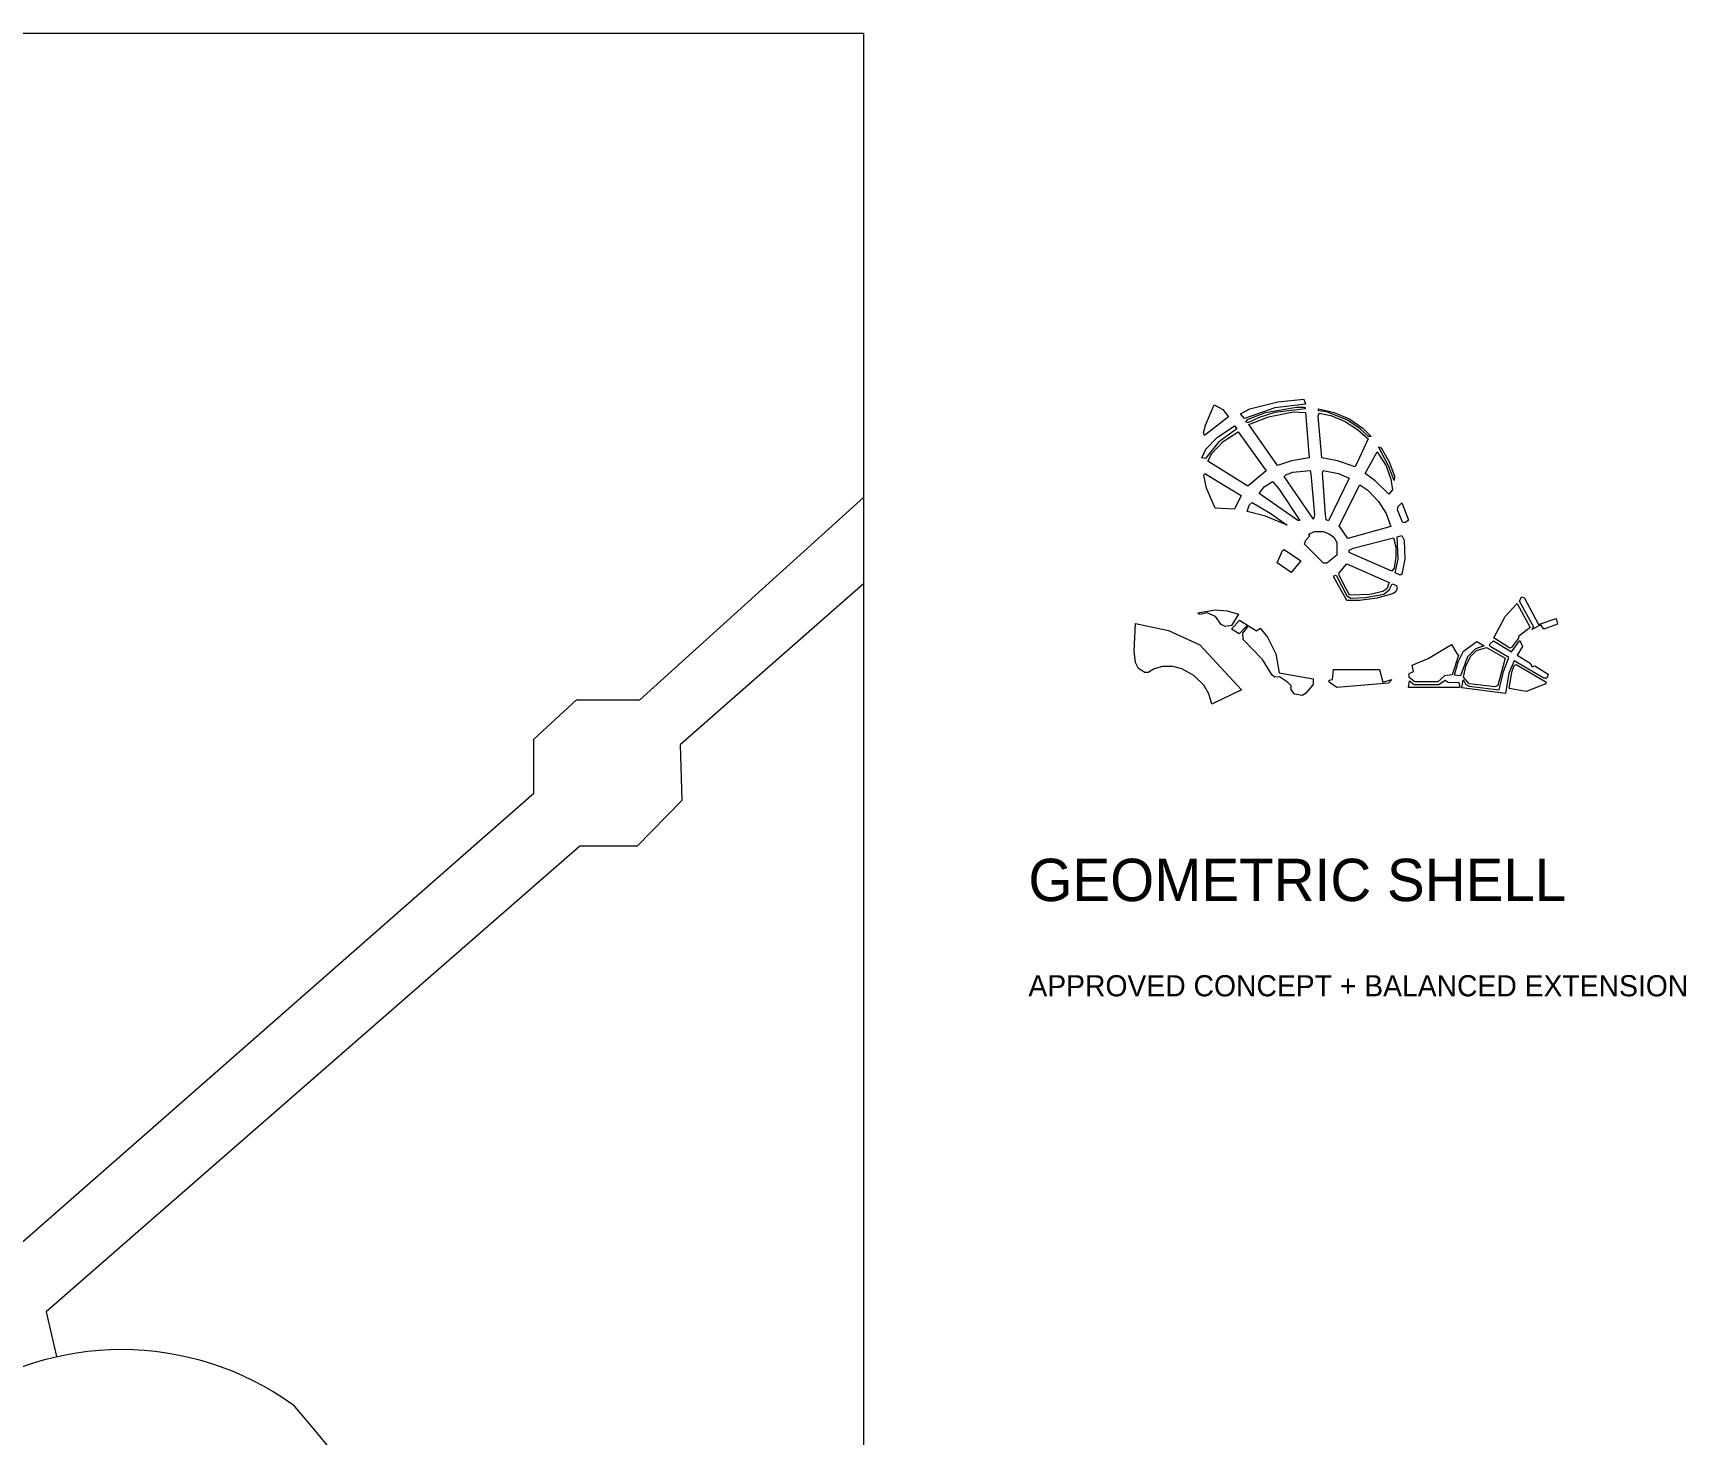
# Model space of a CAD drawing. Header units: inches. Extents: x 36 to 79.2, y 17.3 to 55.9.
# Drawn here: x 63.6 to 79.21, y 42.66 to 55.9 of the extents above; entities that cross this region are included whole.
import ezdxf

# ---------------------------------------------------------------- set-up
doc = ezdxf.new("R2010")
doc.units = ezdxf.units.IN
for name, color, linetype, lineweight in [('01_ORIGINAL_CAD', 7, 'CONTINUOUS', 20), ('12_OPTION_LABEL', 7, 'CONTINUOUS', 15), ('13_CONCEPT_ICON', 7, 'CONTINUOUS', 15)]:
    doc.layers.add(name, color=color, linetype=linetype, lineweight=lineweight)

# ---------------------------------------------------------------- blocks, each defined once
blk = doc.blocks.new('CONCEPT_ICON_08_GEOMETRIC_SHELL')
at = {"layer": '13_CONCEPT_ICON'}
for points in [[(48.228, 45.289), (48.614, 45.075), (48.871, 44.747), (47.799, 43.93), (47.761, 44.036), (47.84, 44.385)], [(51.068, 45.426), (52.223, 45.534), (52.294, 45.322), (50.926, 45.16), (49.576, 44.682), (49.405, 44.882), (49.821, 45.103)], [(51.891, 45.185), (52.25, 45.185), (52.294, 45.108), (50.927, 44.945), (50.234, 44.729), (49.73, 44.488), (49.645, 44.533), (49.742, 44.646), (50.511, 44.942)], [(51.759, 44.97), (52.295, 44.943), (52.458, 42.934), (51.674, 42.799), (51.046, 42.584), (49.778, 44.405), (50.644, 44.754)], [(52.9, 44.917), (53.419, 44.81), (54.056, 44.542), (54.614, 44.194), (55.084, 43.773), (54.503, 42.533), (53.724, 42.8), (53.019, 42.934), (52.856, 44.777)], [(52.873, 45.105), (53.578, 44.944), (54.268, 44.65), (54.853, 44.247), (55.217, 43.875), (55.105, 43.875), (54.735, 44.221), (54.174, 44.598), (53.242, 44.974), (52.873, 45.027)], [(49.141, 44.355), (49.244, 44.22), (48.426, 43.624), (47.848, 42.903), (47.683, 42.93), (47.868, 43.312), (48.363, 43.84)], [(49.301, 44.087), (50.548, 42.347), (49.735, 41.67), (47.949, 42.787), (48.134, 43.124), (48.629, 43.652)], [(55.54, 43.416), (55.669, 43.371), (56.015, 42.754), (56.255, 42.11), (56.244, 41.923), (55.991, 42.578)], [(55.492, 43.201), (55.883, 42.566), (56.096, 41.976), (56.177, 41.505), (56.006, 41.305), (55.405, 41.911), (54.958, 42.229)], [(47.818, 42.234), (49.435, 41.246), (49.144, 40.65), (48.272, 40.694), (47.898, 41.579), (47.765, 42.143)], [(51.737, 42.286), (52.512, 42.367), (52.539, 42.215), (52.702, 40.39), (52.658, 40.196), (51.348, 42.092), (51.419, 42.178)], [(53.091, 42.367), (53.769, 42.234), (54.238, 42.028), (53.328, 40.122), (53.21, 40.17), (53.183, 40.402), (53.047, 42.254)], [(50.823, 41.882), (51.107, 41.543), (52.039, 40.142), (51.954, 40.142), (50.235, 41.34), (50.464, 41.641)], [(54.711, 41.724), (55.071, 41.483), (55.541, 40.982), (55.887, 40.446), (56.1, 39.877), (54.185, 39.338), (53.794, 39.907)], [(49.918, 40.947), (50.719, 40.46), (51.481, 39.927), (50.519, 40.328), (49.697, 40.543), (49.784, 40.817)], [(56.58, 40.925), (56.869, 40.205), (56.87, 40.137), (56.719, 40.038), (56.608, 40.065), (56.394, 40.62), (56.421, 40.768)], [(52.698, 39.656), (53.083, 39.656), (53.349, 39.549), (53.553, 39.397), (53.686, 39.156), (53.687, 38.604), (53.245, 38.237), (53.099, 38.237), (52.256, 39.087), (52.309, 39.262), (52.493, 39.451), (52.441, 39.531)], [(56.216, 39.364), (56.314, 38.97), (56.315, 38.526), (56.237, 38.016), (56.139, 37.89), (54.248, 38.721), (54.248, 38.825), (54.425, 38.906)], [(56.511, 37.703), (56.293, 37.81), (56.425, 38.412), (56.37, 39.417), (56.588, 39.471), (56.685, 39.265), (56.714, 38.419), (56.582, 37.748)], [(51.355, 38.854), (52.095, 38.341), (51.653, 37.833), (51.037, 38.262), (51.275, 38.805)], [(53.667, 37.702), (54.144, 36.792), (54.313, 36.678), (54.956, 36.706), (55.782, 36.868), (56.025, 37.06), (56.153, 37.324), (56.353, 37.243), (56.371, 37.13), (56.318, 36.969), (56.168, 36.871), (55.478, 36.682), (54.708, 36.574), (54.137, 36.574), (53.56, 37.611), (53.56, 37.671)], [(54.144, 38.212), (56.025, 37.377), (55.92, 37.103), (55.743, 36.978), (55.159, 36.843), (54.251, 36.815), (53.799, 37.692), (53.798, 37.814)], [(49.312, 35.971), (49.004, 35.469), (48.724, 35.416), (48.547, 35.514), (48.298, 35.87), (47.923, 36.032), (47.596, 35.952), (47.511, 36.029), (48.278, 36.171), (48.808, 36.123)], [(61.716, 36.442), (62.294, 35.372), (61.772, 34.983), (61.784, 34.9), (61.473, 34.486), (61.388, 34.459), (60.679, 34.92), (61.181, 35.86)], [(61.914, 36.737), (62.026, 36.72), (62.672, 35.506), (63.456, 35.772), (63.517, 35.528), (62.898, 35.304), (62.774, 35.496), (62.371, 35.291), (62.455, 35.39), (61.817, 36.544)], [(48.129, 31.965), (47.994, 32.427), (47.778, 32.807), (47.324, 33.238), (46.79, 33.534), (46.388, 33.642), (45.934, 33.642), (45.557, 33.533), (45.291, 33.373), (45.145, 33.373), (44.861, 33.552), (44.728, 33.82), (44.674, 34.33), (44.724, 35.559), (46.2, 35.25), (47.6, 34.6), (49.45, 32.6)], [(49.354, 35.708), (50.119, 35.227), (50.276, 35.346), (50.609, 34.951), (50.973, 34.211), (51.12, 33.366), (52.636, 33.086), (52.636, 32.842), (52.301, 32.439), (52.142, 32.358), (51.809, 32.412), (51.658, 32.618), (51.655, 32.781), (51.494, 32.944), (51.143, 33.189), (50.932, 33.163), (50.807, 33.261), (50.379, 33.961), (49.53, 34.844), (49.503, 35.127), (49.737, 35.412), (49.665, 35.441), (49.349, 35.094), (48.999, 35.308)], [(59.03, 34.221), (59.111, 34.126), (58.82, 33.276), (58.485, 33.221), (58.193, 32.953), (57.17, 32.953), (56.913, 33.158), (56.913, 33.325), (57.098, 33.418), (57.045, 33.701), (57.751, 33.998), (58.799, 34.624)], [(59.927, 34.75), (60.251, 34.557), (59.86, 34.428), (59.512, 34.075), (59.201, 33.223), (58.93, 33.249), (59.088, 33.845), (59.326, 34.329)], [(61.954, 34.535), (61.715, 34.141), (62.303, 33.785), (62.381, 33.634), (62.498, 33.672), (63.094, 33.303), (63.041, 33.118), (62.903, 33.118), (61.592, 33.895), (61.342, 33.346), (61.193, 32.446), (59.25, 32.686), (59.314, 33.052), (59.436, 32.848), (59.577, 32.764), (60.915, 32.606), (61.106, 33.418), (61.344, 34.044), (60.512, 34.539), (60.494, 34.625), (60.658, 34.777), (61.464, 34.295), (61.831, 34.798)], [(60.352, 34.482), (61.181, 34.008), (60.865, 32.794), (60.741, 32.741), (59.586, 32.874), (59.328, 33.169), (59.434, 33.658), (59.645, 34.087), (59.901, 34.347)], [(55.597, 33.505), (55.744, 32.948), (56.14, 33.065), (55.99, 32.898), (53.693, 32.708), (53.356, 32.95), (53.356, 33.027), (53.506, 33.057), (53.547, 33.505)], [(61.668, 33.731), (62.988, 32.954), (62.989, 32.868), (62.122, 32.527), (61.365, 32.661), (61.478, 33.391), (61.584, 33.686)], [(58.507, 33.035), (58.647, 32.951), (59.122, 32.924), (59.167, 32.713), (56.887, 32.711), (56.925, 32.997), (57.134, 32.842), (58.226, 32.843)]]:
    blk.add_lwpolyline(points, close=True, dxfattribs=at)

msp = doc.modelspace()

# ---------------------------------------------------------------- linework, layer by layer
at = {"layer": '01_ORIGINAL_CAD'}
for p, q in [((36.248, 55.9), (71.442, 55.9)), ((71.442, 55.9), (71.442, 17.906))]:
    msp.add_line(p, q, dxfattribs=at)
msp.add_lwpolyline([(63.257, 44.272), (68.329, 48.719), (68.329, 49.231), (68.73, 49.6), (69.33, 49.6), (71.442, 51.512), (71.442, 50.696), (69.711, 49.177), (69.725, 48.651), (69.304, 48.218), (68.761, 48.218), (63.72, 43.82), (63.817, 43.397)], dxfattribs=at)
msp.add_lwpolyline([(60.29, 39.74, -0.089338), (62.813, 42.944, -0.322066), (66.051, 42.944, -0.030946), (69.111, 38.833, -0.044664), (70.78, 33.554, -0.301674), (68.967, 31.144, -0.082145), (65.591, 31.078)], format="xyb", dxfattribs=at)

# ---------------------------------------------------------------- block references
at = {"layer": '13_CONCEPT_ICON', "xscale": 0.21227135199133473, "yscale": 0.21227135199133473, "zscale": 0.21227135199133473}
msp.add_blockref('CONCEPT_ICON_08_GEOMETRIC_SHELL', (64.517, 42.775), dxfattribs=at)

# ---------------------------------------------------------------- texts
at = {"layer": '12_OPTION_LABEL'}
for s, height, p in [('GEOMETRIC SHELL', 0.4, (73, 47.7)), ('APPROVED CONCEPT + BALANCED EXTENSION', 0.2, (73, 46.8))]:
    msp.add_text(s, height=height, dxfattribs=at).set_placement(p)

doc.saveas('drawing.dxf')
